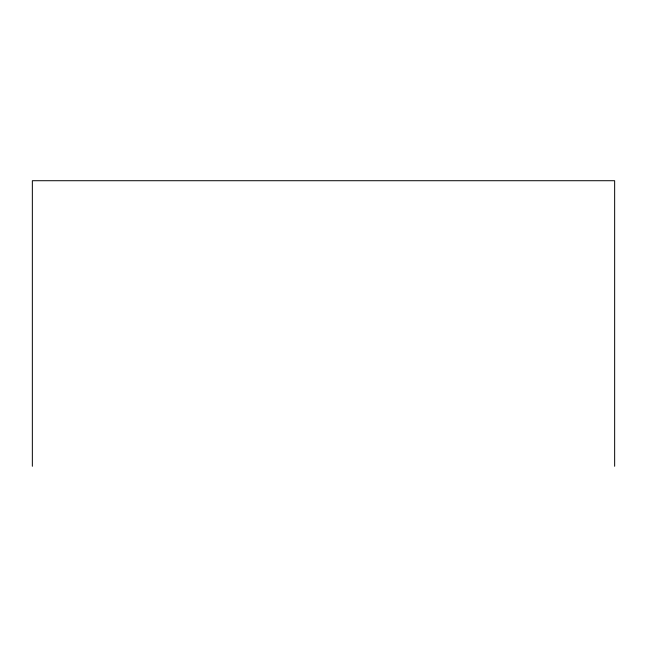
<?xml version="1.0" encoding="UTF-8"?>
<svg xmlns="http://www.w3.org/2000/svg" width="647" height="647" viewBox="0 0 647 647"><rect width="100%" height="100%" fill="white"/><g stroke="black" fill="none" stroke-linecap="round" stroke-linejoin="round"><path stroke-width="0.97" d="M614.65 466.285L614.65 180.715L32.35 180.715L32.35 466.285"/></g></svg>
